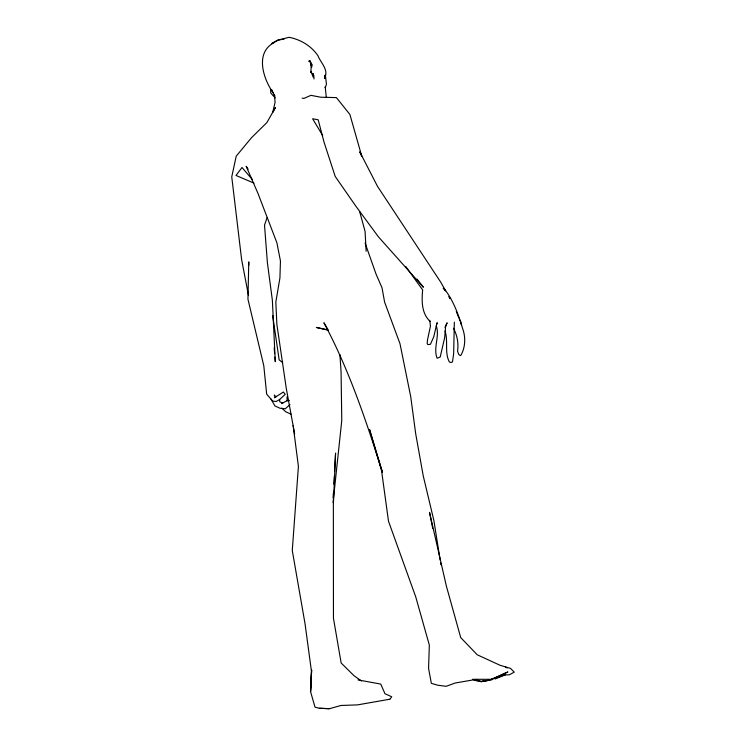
<?xml version="1.0" encoding="UTF-8"?>
<svg xmlns="http://www.w3.org/2000/svg" width="746" height="746" viewBox="0 0 746 746"><rect width="100%" height="100%" fill="white"/><g stroke="black" fill="none" stroke-linecap="round" stroke-linejoin="round"><path stroke-width="1.12" d="M287.061 400.966L287.079 396.741M325.023 78.386L325.359 75.038L326.431 84.149L325.312 87.888L325.219 86.797L326.31 97.437M333.07 497.992L333.331 493.395M333.844 484.182L334.292 476.135M334.553 471.528L335.579 453.111L333.359 504.566L333.453 618.266L341.155 663.008L354.108 675.792L361.53 681.005M311.007 71.653L313.115 77.024M454.342 322.132L453.652 353.753L452.486 361.903L450.892 362.528L449.372 361.969C444.364 352.653 448.374 341.09 445.082 331.14M324.92 78.041L325.116 76.167L324.846 77.425M333.052 502.655L341.771 420.427L341.071 371.844L339.915 354.536M308.611 61.368L309.655 60.435L311.185 64.296L310.942 72.567L310.923 71.364M324.986 77.966L325.359 75.038L324.939 78.209M437.147 322.375L433.743 336.81L430.433 344.316L427.85 344.596L427.15 343.617L427.514 339.868L430.461 326.123L429.743 320.332M267.152 217.524L264.513 225.087L267.385 262.639L272.374 300.284L275.283 361.698L274.92 357.082M445.623 326.114L445.101 327.41L447.115 322.804L445.623 326.114L444.663 337.64L440.215 357.008L437.128 358.229C432.894 347.906 440.047 336.12 436.242 325.806M390.093 699.011L391.725 696.764L384.973 693.715L380.74 684.073L358.005 679.914M436.522 324.221L437.315 323.41M289.97 404.602L285.345 408.743L280.02 408.267L274.91 405.917L271.04 399.101M281.634 403.586L286.93 400.761L289.364 400.406M382.4 472.05L369.512 429.379L381.551 470.577L388.489 521.212L415.755 596.931L429.332 645.103L428.568 668.36L431.347 683.355L437.949 685.257L446.155 686.301L455.256 683L476.853 679.27L491.428 679.345L507.895 671.96C497.013 676.51 484.406 685.397 472.526 679.242M495.055 679.028L505.387 674.804M483.287 680.902L481.142 681.695L473.635 679.242M273.875 42.774C254.75 52.919 263.273 78.815 273.213 92.961M491.428 679.345L504.305 674.962L509.341 674.813L514.246 672.118L510.544 668.407L499.951 665.227L477.198 654.764L460.711 637.569L446.341 585.964L429.528 512.362L432.699 528.271M293.141 425.528L298.409 466.409L292.273 550.492L305.03 623.665L311.418 671.018L310.597 691.589L311.651 669.964L310.513 691.533L315.026 707.171L319.363 708.262L329.48 708.7L341.015 705.464L357.53 704.886L389.822 699.216M492.052 679.755L481.142 681.695L474.932 679.13M284.142 39.044L278.491 40.042L271.814 43.52L277.381 40.237L289.103 37.3C300.703 39.585 311.287 45.926 318.001 55.773C320.416 62.394 328.51 69.425 325.07 76.894L325.359 78.181M319.363 708.262L329.48 708.7M302.121 98.127L303.864 98.453L310.923 95.339L320.743 97.222L336.409 97.605L349.893 114.483L361.754 156.194L359.768 151.83L377.541 186.416L440.821 282.305L445.604 290.875L443.217 288.441M282.837 403.064L279.787 401.842L279.573 399.38M274.332 395.846L276.356 396.471L274.472 397.739L283.377 392.042L285.224 394.373L279.703 399.446L276.151 401.516L272.682 401.078L266.667 394.168L263.795 365.764L247.952 299.193L248.772 261.883L248.791 265.362M254.004 183.124L235.997 175.459L241.984 167.505L252.4 179.553M291.052 414.142L285.802 411.829L281.811 408.165M505.424 667.036L507.159 667.959M282.678 362.603L279.163 359.889L272.644 315.418M443.656 288.059C453.036 299.463 458.38 314.374 462.623 328.538C465.802 337.108 465.429 347.45 460.869 355.329L460.012 355.534L458.753 354.415L457.54 351.189C458.743 343.44 457.195 335.085 453.428 328.231M275.199 97.968L270.77 92.998L270.705 89.464M430.265 321.582C421.406 313.46 421.649 300.955 422.646 289.914L405.675 266.387M417.023 279.069L423.374 287.247L378.436 236.855L355.945 206.306L335.224 176.476L324.044 142.188L318.178 119.798L312.611 118.745L322.673 135.52M248.11 169.183L246.18 166.274L258.023 193.522L276.915 242.851L280.449 261.007L279.927 277.96L275.834 302.093L276.869 324.361L286.315 388.619L294.623 433.771M327.736 329.2L323.904 322.748C349.212 369.932 366.267 421.145 382.362 472.059M312.406 65.284L309.73 60.547L311.763 67.177L311.185 64.296M459.219 318.934L460.823 321.815L461.354 324.892M271.749 89.725L274.761 96.383L274.425 94.462L275.078 102.388L272.644 112.618L275.405 107.527L266.9 122.558L251.393 137.833L236.202 156.184L231.754 176.905L241.62 259.599L248.521 295.584M449.847 298.391L449.008 296.47L449.875 298.633M456.3 311.576L458.883 317.936M365.102 243.084L375.993 273.959L382.017 287.779L384.6 302.074L399.987 343.692L410.71 396.583L415.69 433.706L423.206 475.715L433.883 520.568L440.177 560.199M274.323 394.988L274.612 395.828M359.684 211.696L365.064 231.353L366.137 251.299M313.311 75.57L312.854 73.304L313.842 75.57L314.001 78.964M440.532 562.456L440.895 564.722M274.183 347.869L274.64 353.632M327.354 329.863L316.332 327.438L328.287 330.124L327.354 329.863"/></g></svg>
